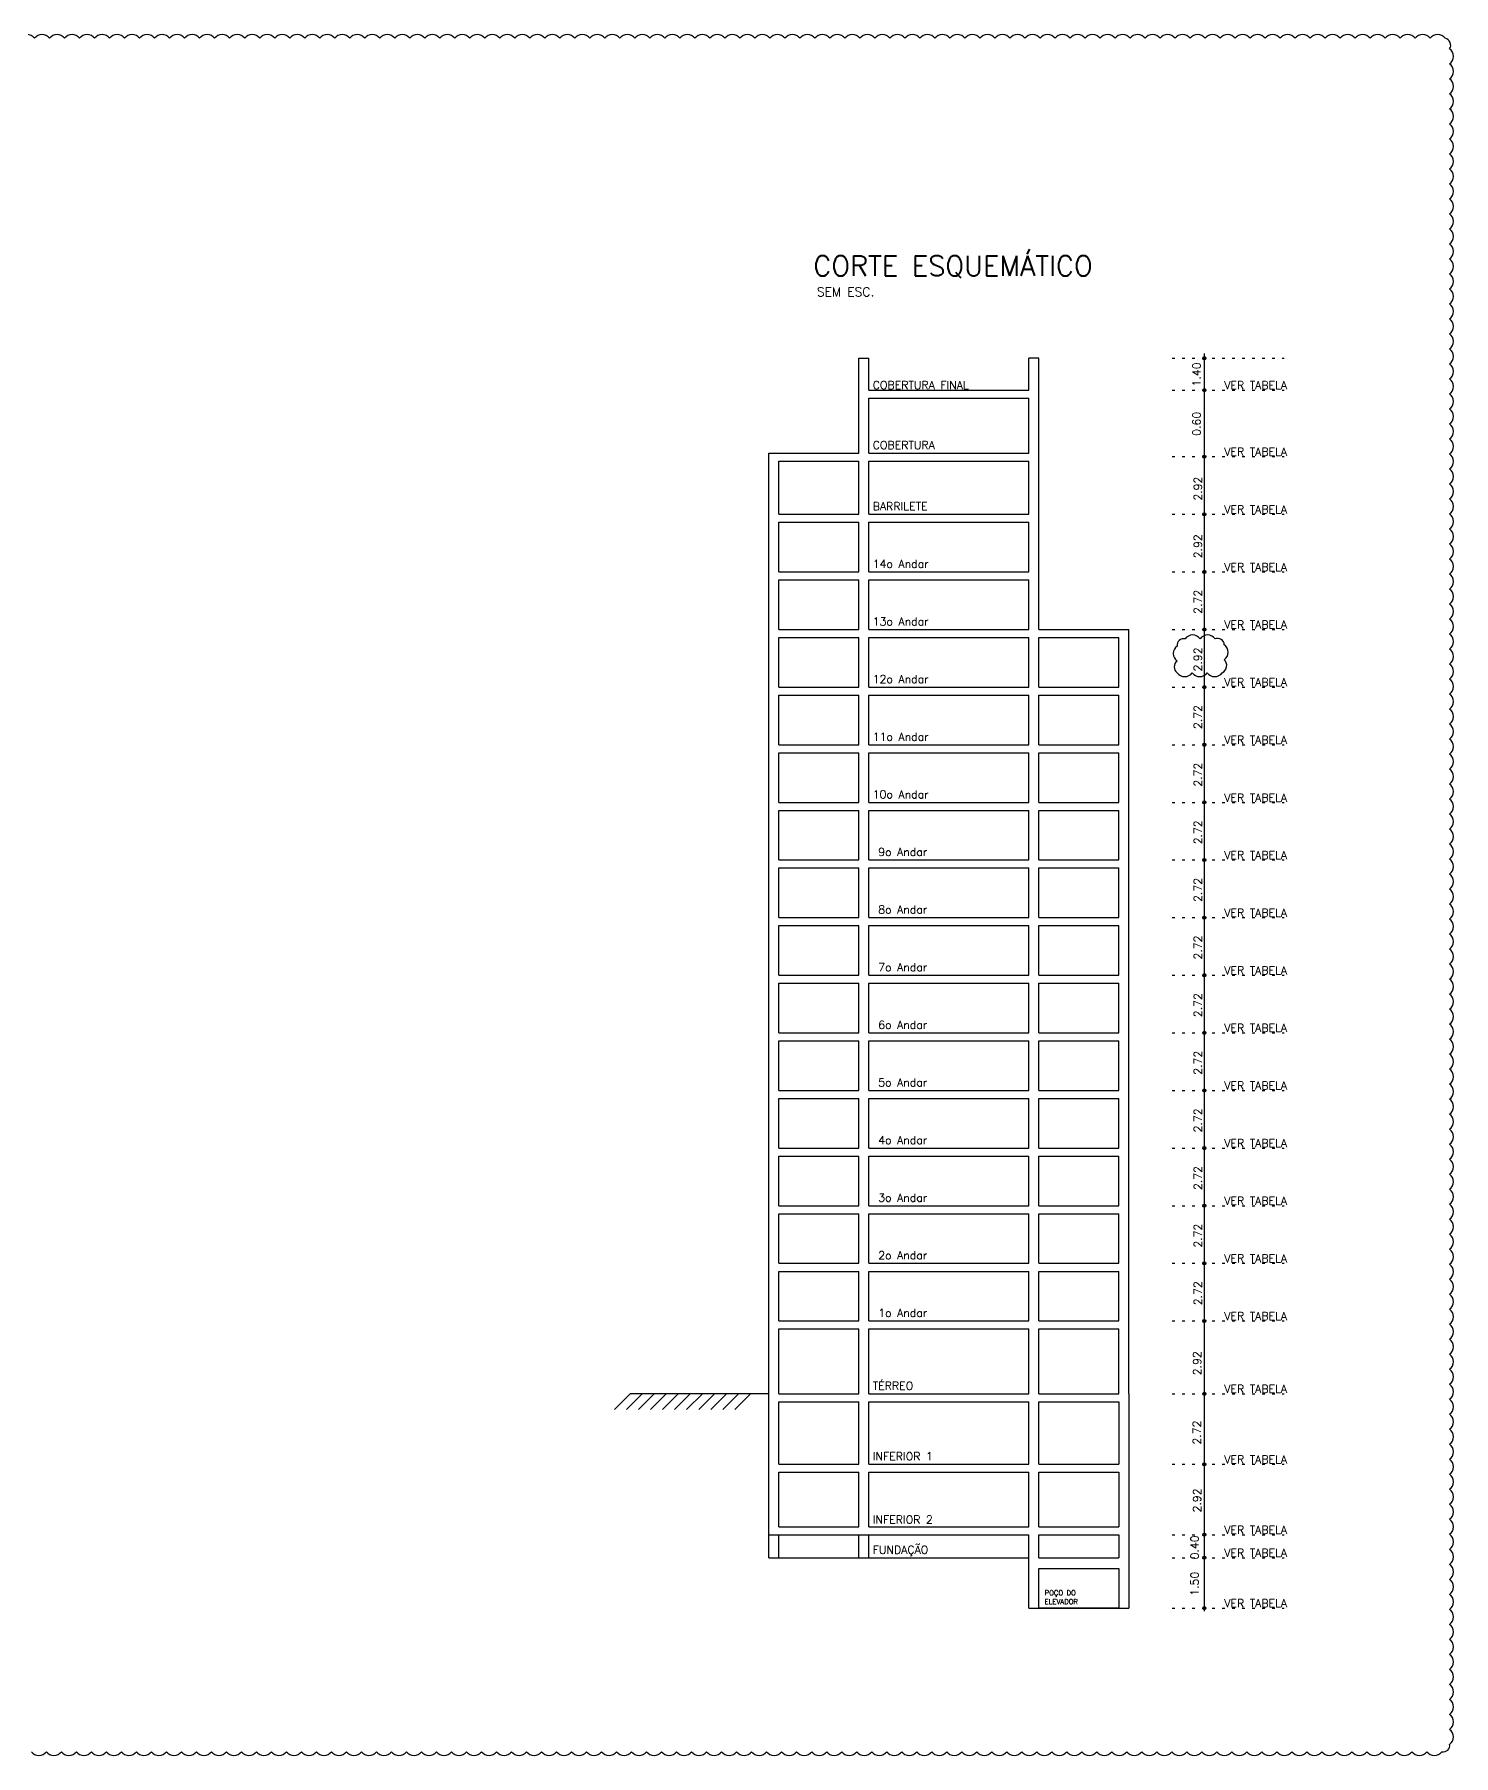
# Model space of a CAD drawing. Extents: x -15987 to 10579, y -10689 to -1189.
# Drawn here: x -9562 to -8143, y -4759 to -3039 of the extents above; entities that cross this region are included whole.
import ezdxf

# ---------------------------------------------------------------- set-up
doc = ezdxf.new("R2010")
doc.units = 0
doc.header["$LTSCALE"] = 25
doc.linetypes.add('ESTILO_TQS_0002', pattern=[0.4, 0.1, -0.3])
for name, color, linetype in [('228', 7, 'Continuous'), ('PENA_3', 3, 'Continuous'), ('PENA_6', 6, 'Continuous'), ('SEC-LIN', 1, 'ESTILO_TQS_0002'), ('T1', 2, 'Continuous'), ('T3', 4, 'Continuous'), ('VIGA', 3, 'Continuous')]:
    doc.layers.add(name, color=color, linetype=linetype)
doc.styles.get("Standard").update_dxf_attribs({"font": 'romans.shx'})
doc.styles.add('Texto1', font='romans.shx', dxfattribs={"height": 9})
doc.styles.add('Texto3', font='romans.shx', dxfattribs={"height": 20})

msp = doc.modelspace()

# ---------------------------------------------------------------- linework, layer by layer
at = {"layer": '228'}
for p, q in [((-8392.69, -3357.56), (-8392.69, -3416.94)), ((-8392.69, -3400.94), (-8392.69, -3468.64)), ((-8392.69, -3452.64), (-8392.69, -3526.24)), ((-8392.69, -3510.24), (-8392.69, -3583.84)), ((-8392.69, -3567.84), (-8392.69, -3641.44)), ((-8392.69, -3625.44), (-8392.69, -3699.04)), ((-8392.69, -3683.04), (-8392.69, -3756.64)), ((-8392.69, -3740.64), (-8392.69, -3814.24)), ((-8392.69, -3798.24), (-8392.69, -3871.84)), ((-8392.69, -3855.84), (-8392.69, -3929.44)), ((-8392.69, -3913.44), (-8392.69, -3987.04)), ((-8392.69, -3971.04), (-8392.69, -4044.64)), ((-8392.69, -4028.64), (-8392.69, -4102.24)), ((-8392.69, -4086.24), (-8392.69, -4159.84)), ((-8392.69, -4143.84), (-8392.69, -4217.44)), ((-8392.69, -4201.44), (-8392.69, -4275.04)), ((-8392.69, -4259.04), (-8392.69, -4332.64)), ((-8392.69, -4316.64), (-8392.69, -4614.91))]:
    msp.add_line(p, q, dxfattribs=at)
for centre, radius in [((-8392.69, -3362.24), 1.6), ((-8392.69, -3362.24), 1.6), ((-8392.69, -3362.24), 0.8), ((-8392.69, -3362.24), 0.8), ((-8392.69, -3394.14), 1.6), ((-8392.69, -3394.14), 1.6), ((-8392.69, -3394.14), 0.8), ((-8392.69, -3394.14), 0.8), ((-8392.69, -3460.64), 1.6), ((-8392.69, -3460.64), 1.6), ((-8392.69, -3460.64), 0.8), ((-8392.69, -3460.64), 0.8), ((-8392.69, -3518.24), 1.6), ((-8392.69, -3518.24), 1.6), ((-8392.69, -3518.24), 0.8), ((-8392.69, -3518.24), 0.8), ((-8392.69, -3575.84), 1.6), ((-8392.69, -3575.84), 1.6), ((-8392.69, -3575.84), 0.8), ((-8392.69, -3575.84), 0.8), ((-8392.69, -3633.44), 1.6), ((-8392.69, -3633.44), 1.6), ((-8392.69, -3633.44), 0.8), ((-8392.69, -3633.44), 0.8), ((-8392.69, -3691.04), 1.6), ((-8392.69, -3691.04), 1.6), ((-8392.69, -3691.04), 0.8), ((-8392.69, -3691.04), 0.8), ((-8392.69, -3748.64), 1.6), ((-8392.69, -3748.64), 1.6), ((-8392.69, -3748.64), 0.8), ((-8392.69, -3748.64), 0.8), ((-8392.69, -3806.24), 1.6), ((-8392.69, -3806.24), 1.6), ((-8392.69, -3806.24), 0.8), ((-8392.69, -3806.24), 0.8), ((-8392.69, -3863.84), 1.6), ((-8392.69, -3863.84), 1.6), ((-8392.69, -3863.84), 0.8), ((-8392.69, -3863.84), 0.8), ((-8392.69, -3921.44), 1.6), ((-8392.69, -3921.44), 1.6), ((-8392.69, -3921.44), 0.8), ((-8392.69, -3921.44), 0.8), ((-8392.69, -3979.04), 1.6), ((-8392.69, -3979.04), 1.6), ((-8392.69, -3979.04), 0.8), ((-8392.69, -3979.04), 0.8), ((-8392.69, -4036.64), 1.6), ((-8392.69, -4036.64), 1.6), ((-8392.69, -4036.64), 0.8), ((-8392.69, -4036.64), 0.8), ((-8392.69, -4094.24), 1.6), ((-8392.69, -4094.24), 1.6), ((-8392.69, -4094.24), 0.8), ((-8392.69, -4094.24), 0.8), ((-8392.69, -4151.84), 1.6), ((-8392.69, -4151.84), 1.6), ((-8392.69, -4151.84), 0.8), ((-8392.69, -4151.84), 0.8), ((-8392.69, -4209.44), 1.6), ((-8392.69, -4209.44), 1.6), ((-8392.69, -4209.44), 0.8), ((-8392.69, -4209.44), 0.8), ((-8392.69, -4267.04), 1.6), ((-8392.69, -4267.04), 1.6), ((-8392.69, -4267.04), 0.8), ((-8392.69, -4267.04), 0.8), ((-8392.69, -4324.64), 1.6), ((-8392.69, -4324.64), 1.6), ((-8392.69, -4324.64), 0.8), ((-8392.69, -4324.64), 0.8), ((-8392.69, -4397.51), 1.6), ((-8392.69, -4397.51), 1.6), ((-8392.69, -4397.51), 0.8), ((-8392.69, -4397.51), 0.8), ((-8392.69, -4467.94), 1.6), ((-8392.69, -4467.94), 1.6), ((-8392.69, -4467.94), 0.8), ((-8392.69, -4467.94), 0.8), ((-8392.69, -4538.34), 1.6), ((-8392.69, -4538.34), 1.6), ((-8392.69, -4538.34), 0.8), ((-8392.69, -4538.34), 0.8), ((-8392.69, -4561.34), 1.6), ((-8392.69, -4561.34), 1.6), ((-8392.69, -4561.34), 0.8), ((-8392.69, -4561.34), 0.8), ((-8392.69, -4611.78), 1.6), ((-8392.69, -4611.78), 1.6), ((-8392.69, -4611.78), 0.8), ((-8392.69, -4611.78), 0.8)]:
    msp.add_circle(centre, radius, dxfattribs=at)
at = {"layer": 'PENA_6'}
msp.add_lwpolyline([(-9565.13, -4755.22, 0.5205671), (-9550.13, -4755.22, 0.5205671), (-9535.13, -4755.22, 0.5205671), (-9520.13, -4755.22, 0.5205671), (-9505.13, -4755.22, 0.5205671), (-9490.13, -4755.22, 0.5205671), (-9475.13, -4755.22, 0.5205671), (-9460.13, -4755.22, 0.5205671), (-9445.13, -4755.22, 0.5205671), (-9430.13, -4755.22, 0.5205671), (-9415.13, -4755.22, 0.5205671), (-9400.13, -4755.22, 0.5205671), (-9385.13, -4755.22, 0.5205671), (-9370.13, -4755.22, 0.5205671), (-9355.13, -4755.22, 0.5205671), (-9340.13, -4755.22, 0.5205671), (-9325.13, -4755.22, 0.5205671), (-9310.13, -4755.22, 0.5205671), (-9295.13, -4755.22, 0.5205671), (-9280.13, -4755.22, 0.5205671), (-9265.13, -4755.22, 0.5205671), (-9250.13, -4755.22, 0.5205671), (-9235.13, -4755.22, 0.5205671), (-9220.13, -4755.22, 0.5205671), (-9205.13, -4755.22, 0.5205671), (-9190.13, -4755.22, 0.5205671), (-9175.13, -4755.22, 0.5205671), (-9160.13, -4755.22, 0.5205671), (-9145.13, -4755.22, 0.5205671), (-9130.13, -4755.22, 0.5205671), (-9115.13, -4755.22, 0.5205671), (-9100.13, -4755.22, 0.5205671), (-9085.13, -4755.22, 0.5205671), (-9070.13, -4755.22, 0.5205671), (-9055.13, -4755.22, 0.5205671), (-9040.13, -4755.22, 0.5205671), (-9025.13, -4755.22, 0.5205671), (-9010.13, -4755.22, 0.5205671), (-8995.13, -4755.22, 0.5205671), (-8980.13, -4755.22, 0.5205671), (-8965.13, -4755.22, 0.5205671), (-8950.13, -4755.22, 0.5205671), (-8935.13, -4755.22, 0.5205671), (-8920.13, -4755.22, 0.5205671), (-8905.13, -4755.22, 0.5205671), (-8890.13, -4755.22, 0.5205671), (-8875.13, -4755.22, 0.5205671), (-8860.13, -4755.22, 0.5205671), (-8845.13, -4755.22, 0.5205671), (-8830.13, -4755.22, 0.5205671), (-8815.13, -4755.22, 0.5205671), (-8800.13, -4755.22, 0.5205671), (-8785.13, -4755.22, 0.5205671), (-8770.13, -4755.22, 0.5205671), (-8755.13, -4755.22, 0.5205671), (-8740.13, -4755.22, 0.5205671), (-8725.13, -4755.22, 0.5205671), (-8710.13, -4755.22, 0.5205671), (-8695.13, -4755.22, 0.5205671), (-8680.13, -4755.22, 0.5205671), (-8665.13, -4755.22, 0.5205671), (-8650.13, -4755.22, 0.5205671), (-8635.13, -4755.22, 0.5205671), (-8620.13, -4755.22, 0.5205671), (-8605.13, -4755.22, 0.5205671), (-8590.13, -4755.22, 0.5205671), (-8575.13, -4755.22, 0.5205671), (-8560.13, -4755.22, 0.5205671), (-8545.13, -4755.22, 0.5205671), (-8530.13, -4755.22, 0.5205671), (-8515.13, -4755.22, 0.5205671), (-8500.13, -4755.22, 0.5205671), (-8485.13, -4755.22, 0.5205671), (-8470.13, -4755.22, 0.5205671), (-8455.13, -4755.22, 0.5205671), (-8440.13, -4755.22, 0.5205671), (-8425.13, -4755.22, 0.5205671), (-8410.13, -4755.22, 0.5205671), (-8395.13, -4755.22, 0.5205671), (-8380.13, -4755.22, 0.5205671), (-8365.13, -4755.22, 0.5205671), (-8350.13, -4755.22, 0.5205671), (-8335.13, -4755.22, 0.5205671), (-8320.13, -4755.22, 0.5205671), (-8305.13, -4755.22, 0.5205671), (-8290.13, -4755.22, 0.5205671), (-8275.13, -4755.22, 0.5205671), (-8260.13, -4755.22, 0.5205671), (-8245.13, -4755.22, 0.5205671), (-8230.13, -4755.22, 0.5205671), (-8215.13, -4755.22, 0.5205671), (-8200.13, -4755.22, 0.5205671), (-8185.13, -4755.22, 0.5205671), (-8170.13, -4755.22, 0.5205671), (-8155.13, -4755.22, 0.5205671), (-8147.4, -4747.95, 0.5205671), (-8147.4, -4732.95, 0.5205671), (-8147.4, -4717.95, 0.5205671), (-8147.4, -4702.95, 0.5205671), (-8147.4, -4687.95, 0.5205671), (-8147.4, -4672.95, 0.5205671), (-8147.4, -4657.95, 0.5205671), (-8147.4, -4642.95, 0.5205671), (-8147.4, -4627.95, 0.5205671), (-8147.4, -4612.95, 0.5205671), (-8147.4, -4597.95, 0.5205671), (-8147.4, -4582.95, 0.5205671), (-8147.4, -4567.95, 0.5205671), (-8147.4, -4552.95, 0.5205671), (-8147.4, -4537.95, 0.5205671), (-8147.4, -4522.95, 0.5205671), (-8147.4, -4507.95, 0.5205671), (-8147.4, -4492.95, 0.5205671), (-8147.4, -4477.95, 0.5205671), (-8147.4, -4462.95, 0.5205671), (-8147.4, -4447.95, 0.5205671), (-8147.4, -4432.95, 0.5205671), (-8147.4, -4417.95, 0.5205671), (-8147.4, -4402.95, 0.5205671), (-8147.4, -4387.95, 0.5205671), (-8147.4, -4372.95, 0.5205671), (-8147.4, -4357.95, 0.5205671), (-8147.4, -4342.95, 0.5205671), (-8147.4, -4327.95, 0.5205671), (-8147.4, -4312.95, 0.5205671), (-8147.4, -4297.95, 0.5205671), (-8147.4, -4282.95, 0.5205671), (-8147.4, -4267.95, 0.5205671), (-8147.4, -4252.95, 0.5205671), (-8147.4, -4237.95, 0.5205671), (-8147.4, -4222.95, 0.5205671), (-8147.4, -4207.95, 0.5205671), (-8147.4, -4192.95, 0.5205671), (-8147.4, -4177.95, 0.5205671), (-8147.4, -4162.95, 0.5205671), (-8147.4, -4147.95, 0.5205671), (-8147.4, -4132.95, 0.5205671), (-8147.4, -4117.95, 0.5205671), (-8147.4, -4102.95, 0.5205671), (-8147.4, -4087.95, 0.5205671), (-8147.4, -4072.95, 0.5205671), (-8147.4, -4057.95, 0.5205671), (-8147.4, -4042.95, 0.5205671), (-8147.4, -4027.95, 0.5205671), (-8147.4, -4012.95, 0.5205671), (-8147.4, -3997.95, 0.5205671), (-8147.4, -3982.95, 0.5205671), (-8147.4, -3967.95, 0.5205671), (-8147.4, -3952.95, 0.5205671), (-8147.4, -3937.95, 0.5205671), (-8147.4, -3922.95, 0.5205671), (-8147.4, -3907.95, 0.5205671), (-8147.4, -3892.95, 0.5205671), (-8147.4, -3877.95, 0.5205671), (-8147.4, -3862.95, 0.5205671), (-8147.4, -3847.95, 0.5205671), (-8147.4, -3832.95, 0.5205671), (-8147.4, -3817.95, 0.5205671), (-8147.4, -3802.95, 0.5205671), (-8147.4, -3787.95, 0.5205671), (-8147.4, -3772.95, 0.5205671), (-8147.4, -3757.95, 0.5205671), (-8147.4, -3742.95, 0.5205671), (-8147.4, -3727.95, 0.5205671), (-8147.4, -3712.95, 0.5205671), (-8147.4, -3697.95, 0.5205671), (-8147.4, -3682.95, 0.5205671), (-8147.4, -3667.95, 0.5205671), (-8147.4, -3652.95, 0.5205671), (-8147.4, -3637.95, 0.5205671), (-8147.4, -3622.95, 0.5205671), (-8147.4, -3607.95, 0.5205671), (-8147.4, -3592.95, 0.5205671), (-8147.4, -3577.95, 0.5205671), (-8147.4, -3562.95, 0.5205671), (-8147.4, -3547.95, 0.5205671), (-8147.4, -3532.95, 0.5205671), (-8147.4, -3517.95, 0.5205671), (-8147.4, -3502.95, 0.5205671), (-8147.4, -3487.95, 0.5205671), (-8147.4, -3472.95, 0.5205671), (-8147.4, -3457.95, 0.5205671), (-8147.4, -3442.95, 0.5205671), (-8147.4, -3427.95, 0.5205671), (-8147.4, -3412.95, 0.5205671), (-8147.4, -3397.95, 0.5205671), (-8147.4, -3382.95, 0.5205671), (-8147.4, -3367.95, 0.5205671), (-8147.4, -3352.95, 0.5205671), (-8147.4, -3337.95, 0.5205671), (-8147.4, -3322.95, 0.5205671), (-8147.4, -3307.95, 0.5205671), (-8147.4, -3292.95, 0.5205671), (-8147.4, -3277.95, 0.5205671), (-8147.4, -3262.95, 0.5205671), (-8147.4, -3247.95, 0.5205671), (-8147.4, -3232.95, 0.5205671), (-8147.4, -3217.95, 0.5205671), (-8147.4, -3202.95, 0.5205671), (-8147.4, -3187.95, 0.5205671), (-8147.4, -3172.95, 0.5205671), (-8147.4, -3157.95, 0.5205671), (-8147.4, -3142.95, 0.5205671), (-8147.4, -3127.95, 0.5205671), (-8147.4, -3112.95, 0.5205671), (-8147.4, -3097.95, 0.5205671), (-8147.4, -3082.95, 0.5205671), (-8147.4, -3067.95, 0.5205671), (-8147.4, -3052.95, 0.5205671), (-8151.89, -3042.45, 0.5205671), (-8166.89, -3042.45, 0.5205671), (-8181.89, -3042.45, 0.5205671), (-8196.89, -3042.45, 0.5205671), (-8211.89, -3042.45, 0.5205671), (-8226.89, -3042.45, 0.5205671), (-8241.89, -3042.45, 0.5205671), (-8256.89, -3042.45, 0.5205671), (-8271.89, -3042.45, 0.5205671), (-8286.89, -3042.45, 0.5205671), (-8301.89, -3042.45, 0.5205671), (-8316.89, -3042.45, 0.5205671), (-8331.89, -3042.45, 0.5205671), (-8346.89, -3042.45, 0.5205671), (-8361.89, -3042.45, 0.5205671), (-8376.89, -3042.45, 0.5205671), (-8391.89, -3042.45, 0.5205671), (-8406.89, -3042.45, 0.5205671), (-8421.89, -3042.45, 0.5205671), (-8436.89, -3042.45, 0.5205671), (-8451.89, -3042.45, 0.5205671), (-8466.89, -3042.45, 0.5205671), (-8481.89, -3042.45, 0.5205671), (-8496.89, -3042.45, 0.5205671), (-8511.89, -3042.45, 0.5205671), (-8526.89, -3042.45, 0.5205671), (-8541.89, -3042.45, 0.5205671), (-8556.89, -3042.45, 0.5205671), (-8571.89, -3042.45, 0.5205671), (-8586.89, -3042.45, 0.5205671), (-8601.89, -3042.45, 0.5205671), (-8616.89, -3042.45, 0.5205671), (-8631.89, -3042.45, 0.5205671), (-8646.89, -3042.45, 0.5205671), (-8661.89, -3042.45, 0.5205671), (-8676.89, -3042.45, 0.5205671), (-8691.89, -3042.45, 0.5205671), (-8706.89, -3042.45, 0.5205671), (-8721.89, -3042.45, 0.5205671), (-8736.89, -3042.45, 0.5205671), (-8751.89, -3042.45, 0.5205671), (-8766.89, -3042.45, 0.5205671), (-8781.89, -3042.45, 0.5205671), (-8796.89, -3042.45, 0.5205671), (-8811.89, -3042.45, 0.5205671), (-8826.89, -3042.45, 0.5205671), (-8841.89, -3042.45, 0.5205671), (-8856.89, -3042.45, 0.5205671), (-8871.89, -3042.45, 0.5205671), (-8886.89, -3042.45, 0.5205671), (-8901.89, -3042.45, 0.5205671), (-8916.89, -3042.45, 0.5205671), (-8931.89, -3042.45, 0.5205671), (-8946.89, -3042.45, 0.5205671), (-8961.89, -3042.45, 0.5205671), (-8976.89, -3042.45, 0.5205671), (-8991.89, -3042.45, 0.5205671), (-9006.89, -3042.45, 0.5205671), (-9021.89, -3042.45, 0.5205671), (-9036.89, -3042.45, 0.5205671), (-9051.89, -3042.45, 0.5205671), (-9066.89, -3042.45, 0.5205671), (-9081.89, -3042.45, 0.5205671), (-9096.89, -3042.45, 0.5205671), (-9111.89, -3042.45, 0.5205671), (-9126.89, -3042.45, 0.5205671), (-9141.89, -3042.45, 0.5205671), (-9156.89, -3042.45, 0.5205671), (-9171.89, -3042.45, 0.5205671), (-9186.89, -3042.45, 0.5205671), (-9201.89, -3042.45, 0.5205671), (-9216.89, -3042.45, 0.5205671), (-9231.89, -3042.45, 0.5205671), (-9246.89, -3042.45, 0.5205671), (-9261.89, -3042.45, 0.5205671), (-9276.89, -3042.45, 0.5205671), (-9291.89, -3042.45, 0.5205671), (-9306.89, -3042.45, 0.5205671), (-9321.89, -3042.45, 0.5205671), (-9336.89, -3042.45, 0.5205671), (-9351.89, -3042.45, 0.5205671), (-9366.89, -3042.45, 0.5205671), (-9381.89, -3042.45, 0.5205671), (-9396.89, -3042.45, 0.5205671), (-9411.89, -3042.45, 0.5205671), (-9426.89, -3042.45, 0.5205671), (-9441.89, -3042.45, 0.5205671), (-9456.89, -3042.45, 0.5205671), (-9471.89, -3042.45, 0.5205671), (-9486.89, -3042.45, 0.5205671), (-9501.89, -3042.45, 0.5205671), (-9516.89, -3042.45, 0.5205671), (-9531.89, -3042.45, 0.5205671), (-9546.89, -3042.45, 0.5205671), (-9561.89, -3042.45, 0.5205671), (-9576.89, -3042.45, 0.5205671)], format="xyb", dxfattribs=at)
msp.add_lwpolyline([(-8419.72, -3676.64, 0.5205671), (-8404.72, -3676.64, 0.5205671), (-8389.72, -3676.64, 0.5205671), (-8374.72, -3676.64, 0.5205671), (-8372.7, -3663.66, 0.5205671), (-8372.7, -3648.66, 0.5205671), (-8381.85, -3642.8, 0.5205671), (-8396.85, -3642.8, 0.5205671), (-8411.85, -3642.8, 0.5205671), (-8419.72, -3649.93, 0.5205671), (-8419.72, -3664.93, 0.5205671)], format="xyb", close=True, dxfattribs=at)
at = {"layer": 'SEC-LIN'}
for p, q in [((-8424.69, -3362.24), (-8312.69, -3362.24)), ((-8424.69, -3394.14), (-8312.69, -3394.14)), ((-8424.69, -3460.64), (-8312.69, -3460.64)), ((-8424.69, -3518.24), (-8312.69, -3518.24)), ((-8424.69, -3575.84), (-8312.69, -3575.84)), ((-8424.69, -3633.44), (-8312.69, -3633.44)), ((-8424.69, -3691.04), (-8312.69, -3691.04)), ((-8424.69, -3748.64), (-8312.69, -3748.64)), ((-8424.69, -3806.24), (-8312.69, -3806.24)), ((-8424.69, -3863.84), (-8312.69, -3863.84)), ((-8424.69, -3921.44), (-8312.69, -3921.44)), ((-8424.69, -3979.04), (-8312.69, -3979.04)), ((-8424.69, -4036.64), (-8312.69, -4036.64)), ((-8424.69, -4094.24), (-8312.69, -4094.24)), ((-8424.69, -4151.84), (-8312.69, -4151.84)), ((-8424.69, -4209.44), (-8312.69, -4209.44)), ((-8424.69, -4267.04), (-8312.69, -4267.04)), ((-8424.69, -4324.64), (-8312.69, -4324.64)), ((-8424.69, -4397.51), (-8312.69, -4397.51)), ((-8424.69, -4467.94), (-8312.69, -4467.94)), ((-8424.69, -4538.34), (-8312.69, -4538.34)), ((-8424.69, -4561.34), (-8312.69, -4561.34)), ((-8424.69, -4611.78), (-8312.69, -4611.78))]:
    msp.add_line(p, q, dxfattribs=at)
at = {"layer": 'VIGA'}
for p, q in [((-8738.08, -3370.24), (-8738.08, -3362.24)), ((-8738.08, -3362.24), (-8728.08, -3362.24)), ((-8738.08, -3394.14), (-8738.08, -3370.24)), ((-8728.08, -3394.14), (-8728.08, -3362.24)), ((-8568.08, -3394.14), (-8568.08, -3362.24)), ((-8558.08, -3362.24), (-8568.08, -3362.24)), ((-8558.08, -3633.44), (-8558.08, -3362.24)), ((-8738.08, -3402.14), (-8738.08, -3394.14)), ((-8738.08, -3457.04), (-8738.08, -3402.14)), ((-8728.08, -3394.14), (-8568.08, -3394.14)), ((-8728.08, -3402.14), (-8568.08, -3402.14)), ((-8728.08, -3457.04), (-8728.08, -3402.14)), ((-8568.08, -3457.04), (-8568.08, -3402.14)), ((-8828.08, -3465.04), (-8828.08, -3457.04)), ((-8828.08, -3457.04), (-8738.08, -3457.04)), ((-8828.08, -3465.04), (-8828.08, -3457.04)), ((-8728.08, -3457.04), (-8568.08, -3457.04)), ((-8828.08, -3518.24), (-8828.08, -3465.04)), ((-8818.08, -3465.04), (-8738.08, -3465.04)), ((-8818.08, -3518.24), (-8818.08, -3465.04)), ((-8738.08, -3518.24), (-8738.08, -3465.04)), ((-8738.08, -3518.24), (-8738.08, -3465.04)), ((-8728.08, -3465.04), (-8568.08, -3465.04)), ((-8728.08, -3518.24), (-8728.08, -3465.04)), ((-8568.08, -3518.24), (-8568.08, -3465.04)), ((-8828.08, -3526.24), (-8828.08, -3518.24)), ((-8828.08, -3526.24), (-8828.08, -3518.24)), ((-8828.08, -3575.84), (-8828.08, -3526.24)), ((-8818.08, -3518.24), (-8738.08, -3518.24)), ((-8818.08, -3518.24), (-8738.08, -3518.24)), ((-8818.08, -3518.24), (-8738.08, -3518.24)), ((-8818.08, -3526.24), (-8738.08, -3526.24)), ((-8818.08, -3575.84), (-8818.08, -3526.24)), ((-8738.08, -3575.84), (-8738.08, -3526.24)), ((-8738.08, -3575.84), (-8738.08, -3526.24)), ((-8728.08, -3518.24), (-8568.08, -3518.24)), ((-8728.08, -3518.24), (-8568.08, -3518.24)), ((-8728.08, -3518.24), (-8568.08, -3518.24)), ((-8728.08, -3526.24), (-8568.08, -3526.24)), ((-8728.08, -3575.84), (-8728.08, -3526.24)), ((-8568.08, -3575.84), (-8568.08, -3526.24)), ((-8828.08, -3583.84), (-8828.08, -3575.84)), ((-8818.08, -3575.84), (-8738.08, -3575.84)), ((-8728.08, -3575.84), (-8568.08, -3575.84)), ((-8828.08, -3633.44), (-8828.08, -3583.84)), ((-8818.08, -3583.84), (-8738.08, -3583.84)), ((-8818.08, -3633.44), (-8818.08, -3583.84)), ((-8738.08, -3633.44), (-8738.08, -3583.84)), ((-8738.08, -3633.44), (-8738.08, -3583.84)), ((-8728.08, -3583.84), (-8568.08, -3583.84)), ((-8728.08, -3633.44), (-8728.08, -3583.84)), ((-8568.08, -3633.44), (-8568.08, -3583.84)), ((-8828.08, -3641.44), (-8828.08, -3633.44)), ((-8828.08, -3691.04), (-8828.08, -3641.44)), ((-8818.08, -3633.44), (-8738.08, -3633.44)), ((-8818.08, -3641.44), (-8738.08, -3641.44)), ((-8818.08, -3691.04), (-8818.08, -3641.44)), ((-8738.08, -3691.04), (-8738.08, -3641.44)), ((-8738.08, -3691.04), (-8738.08, -3641.44)), ((-8728.08, -3633.44), (-8568.08, -3633.44)), ((-8728.08, -3641.44), (-8568.08, -3641.44)), ((-8728.08, -3691.04), (-8728.08, -3641.44)), ((-8568.08, -3691.04), (-8568.08, -3641.44)), ((-8558.08, -3633.44), (-8468.08, -3633.44)), ((-8558.08, -3641.44), (-8478.08, -3641.44)), ((-8558.08, -3691.04), (-8558.08, -3641.44)), ((-8558.08, -3691.04), (-8558.08, -3641.44)), ((-8478.08, -3691.04), (-8478.08, -3641.44)), ((-8468.08, -3641.44), (-8468.08, -3633.44)), ((-8468.08, -3691.04), (-8468.08, -3641.44)), ((-8828.08, -3699.04), (-8828.08, -3691.04)), ((-8828.08, -3748.64), (-8828.08, -3699.04)), ((-8818.08, -3691.04), (-8738.08, -3691.04)), ((-8818.08, -3699.04), (-8738.08, -3699.04)), ((-8818.08, -3748.64), (-8818.08, -3699.04)), ((-8738.08, -3748.64), (-8738.08, -3699.04)), ((-8738.08, -3748.64), (-8738.08, -3699.04)), ((-8728.08, -3691.04), (-8568.08, -3691.04)), ((-8728.08, -3699.04), (-8568.08, -3699.04)), ((-8728.08, -3748.64), (-8728.08, -3699.04)), ((-8568.08, -3748.64), (-8568.08, -3699.04)), ((-8558.08, -3691.04), (-8478.08, -3691.04)), ((-8558.08, -3699.04), (-8478.08, -3699.04)), ((-8558.08, -3748.64), (-8558.08, -3699.04)), ((-8558.08, -3748.64), (-8558.08, -3699.04)), ((-8478.08, -3748.64), (-8478.08, -3699.04)), ((-8468.08, -3699.04), (-8468.08, -3691.04)), ((-8468.08, -3748.64), (-8468.08, -3699.04)), ((-8828.08, -3756.64), (-8828.08, -3748.64)), ((-8818.08, -3748.64), (-8738.08, -3748.64)), ((-8728.08, -3748.64), (-8568.08, -3748.64)), ((-8558.08, -3748.64), (-8478.08, -3748.64)), ((-8468.08, -3756.64), (-8468.08, -3748.64)), ((-8828.08, -3806.24), (-8828.08, -3756.64)), ((-8818.08, -3756.64), (-8738.08, -3756.64)), ((-8818.08, -3806.24), (-8818.08, -3756.64)), ((-8738.08, -3806.24), (-8738.08, -3756.64)), ((-8738.08, -3806.24), (-8738.08, -3756.64)), ((-8728.08, -3756.64), (-8568.08, -3756.64)), ((-8728.08, -3806.24), (-8728.08, -3756.64)), ((-8568.08, -3806.24), (-8568.08, -3756.64)), ((-8558.08, -3756.64), (-8478.08, -3756.64)), ((-8558.08, -3806.24), (-8558.08, -3756.64)), ((-8558.08, -3806.24), (-8558.08, -3756.64)), ((-8478.08, -3806.24), (-8478.08, -3756.64)), ((-8468.08, -3806.24), (-8468.08, -3756.64)), ((-8828.08, -3814.24), (-8828.08, -3806.24)), ((-8828.08, -3863.84), (-8828.08, -3814.24)), ((-8818.08, -3806.24), (-8738.08, -3806.24)), ((-8818.08, -3814.24), (-8738.08, -3814.24)), ((-8818.08, -3863.84), (-8818.08, -3814.24)), ((-8738.08, -3863.84), (-8738.08, -3814.24)), ((-8738.08, -3863.84), (-8738.08, -3814.24)), ((-8728.08, -3806.24), (-8568.08, -3806.24)), ((-8728.08, -3814.24), (-8568.08, -3814.24)), ((-8728.08, -3863.84), (-8728.08, -3814.24)), ((-8568.08, -3863.84), (-8568.08, -3814.24)), ((-8558.08, -3806.24), (-8478.08, -3806.24)), ((-8558.08, -3814.24), (-8478.08, -3814.24)), ((-8558.08, -3863.84), (-8558.08, -3814.24)), ((-8558.08, -3863.84), (-8558.08, -3814.24)), ((-8478.08, -3863.84), (-8478.08, -3814.24)), ((-8468.08, -3814.24), (-8468.08, -3806.24)), ((-8468.08, -3863.84), (-8468.08, -3814.24)), ((-8828.08, -3871.84), (-8828.08, -3863.84)), ((-8818.08, -3863.84), (-8738.08, -3863.84)), ((-8728.08, -3863.84), (-8568.08, -3863.84)), ((-8558.08, -3863.84), (-8478.08, -3863.84)), ((-8468.08, -3871.84), (-8468.08, -3863.84)), ((-8828.08, -3921.44), (-8828.08, -3871.84)), ((-8818.08, -3871.84), (-8738.08, -3871.84)), ((-8818.08, -3921.44), (-8818.08, -3871.84)), ((-8738.08, -3921.44), (-8738.08, -3871.84)), ((-8738.08, -3921.44), (-8738.08, -3871.84)), ((-8728.08, -3871.84), (-8568.08, -3871.84)), ((-8728.08, -3921.44), (-8728.08, -3871.84)), ((-8568.08, -3921.44), (-8568.08, -3871.84)), ((-8558.08, -3871.84), (-8478.08, -3871.84)), ((-8558.08, -3921.44), (-8558.08, -3871.84)), ((-8558.08, -3921.44), (-8558.08, -3871.84)), ((-8478.08, -3921.44), (-8478.08, -3871.84)), ((-8468.08, -3921.44), (-8468.08, -3871.84)), ((-8828.08, -3929.44), (-8828.08, -3921.44)), ((-8818.08, -3921.44), (-8738.08, -3921.44)), ((-8728.08, -3921.44), (-8568.08, -3921.44)), ((-8558.08, -3921.44), (-8478.08, -3921.44)), ((-8468.08, -3929.44), (-8468.08, -3921.44)), ((-8828.08, -3979.04), (-8828.08, -3929.44)), ((-8818.08, -3929.44), (-8738.08, -3929.44)), ((-8818.08, -3979.04), (-8818.08, -3929.44)), ((-8738.08, -3979.04), (-8738.08, -3929.44)), ((-8738.08, -3979.04), (-8738.08, -3929.44)), ((-8728.08, -3929.44), (-8568.08, -3929.44)), ((-8728.08, -3979.04), (-8728.08, -3929.44)), ((-8568.08, -3979.04), (-8568.08, -3929.44)), ((-8558.08, -3929.44), (-8478.08, -3929.44)), ((-8558.08, -3979.04), (-8558.08, -3929.44)), ((-8558.08, -3979.04), (-8558.08, -3929.44)), ((-8478.08, -3979.04), (-8478.08, -3929.44)), ((-8468.08, -3979.04), (-8468.08, -3929.44)), ((-8828.08, -3987.04), (-8828.08, -3979.04)), ((-8828.08, -4036.64), (-8828.08, -3987.04)), ((-8818.08, -3979.04), (-8738.08, -3979.04)), ((-8818.08, -3987.04), (-8738.08, -3987.04)), ((-8818.08, -4036.64), (-8818.08, -3987.04)), ((-8738.08, -4036.64), (-8738.08, -3987.04)), ((-8738.08, -4036.64), (-8738.08, -3987.04)), ((-8728.08, -3979.04), (-8568.08, -3979.04)), ((-8728.08, -3987.04), (-8568.08, -3987.04)), ((-8728.08, -4036.64), (-8728.08, -3987.04)), ((-8568.08, -4036.64), (-8568.08, -3987.04)), ((-8558.08, -3979.04), (-8478.08, -3979.04)), ((-8558.08, -3987.04), (-8478.08, -3987.04)), ((-8558.08, -4036.64), (-8558.08, -3987.04)), ((-8558.08, -4036.64), (-8558.08, -3987.04)), ((-8478.08, -4036.64), (-8478.08, -3987.04)), ((-8468.08, -3987.04), (-8468.08, -3979.04)), ((-8468.08, -4036.64), (-8468.08, -3987.04)), ((-8828.08, -4044.64), (-8828.08, -4036.64)), ((-8818.08, -4036.64), (-8738.08, -4036.64)), ((-8728.08, -4036.64), (-8568.08, -4036.64)), ((-8558.08, -4036.64), (-8478.08, -4036.64)), ((-8468.08, -4044.64), (-8468.08, -4036.64)), ((-8828.08, -4094.24), (-8828.08, -4044.64)), ((-8818.08, -4044.64), (-8738.08, -4044.64)), ((-8818.08, -4094.24), (-8818.08, -4044.64)), ((-8738.08, -4094.24), (-8738.08, -4044.64)), ((-8738.08, -4094.24), (-8738.08, -4044.64)), ((-8728.08, -4044.64), (-8568.08, -4044.64)), ((-8728.08, -4094.24), (-8728.08, -4044.64)), ((-8568.08, -4094.24), (-8568.08, -4044.64)), ((-8558.08, -4044.64), (-8478.08, -4044.64)), ((-8558.08, -4094.24), (-8558.08, -4044.64)), ((-8558.08, -4094.24), (-8558.08, -4044.64)), ((-8478.08, -4094.24), (-8478.08, -4044.64)), ((-8468.08, -4094.24), (-8468.08, -4044.64)), ((-8828.08, -4102.24), (-8828.08, -4094.24)), ((-8818.08, -4094.24), (-8738.08, -4094.24)), ((-8728.08, -4094.24), (-8568.08, -4094.24)), ((-8558.08, -4094.24), (-8478.08, -4094.24)), ((-8468.08, -4102.24), (-8468.08, -4094.24)), ((-8828.08, -4151.84), (-8828.08, -4102.24)), ((-8818.08, -4102.24), (-8738.08, -4102.24)), ((-8818.08, -4151.84), (-8818.08, -4102.24)), ((-8738.08, -4151.84), (-8738.08, -4102.24)), ((-8738.08, -4151.84), (-8738.08, -4102.24)), ((-8728.08, -4102.24), (-8568.08, -4102.24)), ((-8728.08, -4151.84), (-8728.08, -4102.24)), ((-8568.08, -4151.84), (-8568.08, -4102.24)), ((-8558.08, -4102.24), (-8478.08, -4102.24)), ((-8558.08, -4151.84), (-8558.08, -4102.24)), ((-8558.08, -4151.84), (-8558.08, -4102.24)), ((-8478.08, -4151.84), (-8478.08, -4102.24)), ((-8468.08, -4151.84), (-8468.08, -4102.24)), ((-8828.08, -4159.84), (-8828.08, -4151.84)), ((-8828.08, -4561.34), (-8828.08, -4159.84)), ((-8818.08, -4151.84), (-8738.08, -4151.84)), ((-8818.08, -4159.84), (-8738.08, -4159.84)), ((-8818.08, -4209.44), (-8818.08, -4159.84)), ((-8738.08, -4209.44), (-8738.08, -4159.84)), ((-8738.08, -4209.44), (-8738.08, -4159.84)), ((-8728.08, -4151.84), (-8568.08, -4151.84)), ((-8728.08, -4159.84), (-8568.08, -4159.84)), ((-8728.08, -4209.44), (-8728.08, -4159.84)), ((-8568.08, -4209.44), (-8568.08, -4159.84)), ((-8558.08, -4151.84), (-8478.08, -4151.84)), ((-8558.08, -4159.84), (-8478.08, -4159.84)), ((-8558.08, -4209.44), (-8558.08, -4159.84)), ((-8558.08, -4209.44), (-8558.08, -4159.84)), ((-8478.08, -4209.44), (-8478.08, -4159.84)), ((-8468.08, -4159.84), (-8468.08, -4151.84)), ((-8468.08, -4209.44), (-8468.08, -4159.84)), ((-8818.08, -4209.44), (-8738.08, -4209.44)), ((-8728.08, -4209.44), (-8568.08, -4209.44)), ((-8558.08, -4209.44), (-8478.08, -4209.44)), ((-8468.08, -4217.44), (-8468.08, -4209.44)), ((-8818.08, -4217.44), (-8738.08, -4217.44)), ((-8818.08, -4267.04), (-8818.08, -4217.44)), ((-8738.08, -4267.04), (-8738.08, -4217.44)), ((-8738.08, -4267.04), (-8738.08, -4217.44)), ((-8728.08, -4217.44), (-8568.08, -4217.44)), ((-8728.08, -4267.04), (-8728.08, -4217.44)), ((-8568.08, -4267.04), (-8568.08, -4217.44)), ((-8558.08, -4217.44), (-8478.08, -4217.44)), ((-8558.08, -4267.04), (-8558.08, -4217.44)), ((-8558.08, -4267.04), (-8558.08, -4217.44)), ((-8478.08, -4267.04), (-8478.08, -4217.44)), ((-8468.08, -4267.04), (-8468.08, -4217.44)), ((-8818.08, -4267.04), (-8738.08, -4267.04)), ((-8818.08, -4275.04), (-8738.08, -4275.04)), ((-8818.08, -4324.64), (-8818.08, -4275.04)), ((-8738.08, -4324.64), (-8738.08, -4275.04)), ((-8738.08, -4324.64), (-8738.08, -4275.04)), ((-8728.08, -4267.04), (-8568.08, -4267.04)), ((-8728.08, -4275.04), (-8568.08, -4275.04)), ((-8728.08, -4324.64), (-8728.08, -4275.04)), ((-8568.08, -4324.64), (-8568.08, -4275.04)), ((-8558.08, -4267.04), (-8478.08, -4267.04)), ((-8558.08, -4275.04), (-8478.08, -4275.04)), ((-8558.08, -4324.64), (-8558.08, -4275.04)), ((-8558.08, -4324.64), (-8558.08, -4275.04)), ((-8478.08, -4324.64), (-8478.08, -4275.04)), ((-8468.08, -4275.04), (-8468.08, -4267.04)), ((-8468.08, -4324.64), (-8468.08, -4275.04)), ((-8818.08, -4324.64), (-8738.08, -4324.64)), ((-8818.08, -4332.64), (-8738.08, -4332.64)), ((-8818.08, -4397.51), (-8818.08, -4332.64)), ((-8738.08, -4397.51), (-8738.08, -4332.64)), ((-8738.08, -4397.51), (-8738.08, -4332.64)), ((-8728.08, -4324.64), (-8568.08, -4324.64)), ((-8728.08, -4332.64), (-8568.08, -4332.64)), ((-8728.08, -4397.51), (-8728.08, -4332.64)), ((-8568.08, -4397.51), (-8568.08, -4332.64)), ((-8558.08, -4324.64), (-8478.08, -4324.64)), ((-8558.08, -4332.64), (-8478.08, -4332.64)), ((-8558.08, -4397.51), (-8558.08, -4332.64)), ((-8558.08, -4397.51), (-8558.08, -4332.64)), ((-8478.08, -4397.51), (-8478.08, -4332.64)), ((-8468.08, -4332.64), (-8468.08, -4324.64)), ((-8468.08, -4397.51), (-8468.08, -4332.64)), ((-8966.08, -4397.28), (-8982.08, -4413.28)), ((-8954.08, -4397.28), (-8970.08, -4413.28)), ((-8966.08, -4397.28), (-8838.08, -4397.28)), ((-8942.08, -4397.28), (-8958.08, -4413.28)), ((-8930.08, -4397.28), (-8946.08, -4413.28)), ((-8918.08, -4397.28), (-8934.08, -4413.28)), ((-8906.08, -4397.28), (-8922.08, -4413.28)), ((-8894.08, -4397.28), (-8910.08, -4413.28)), ((-8882.08, -4397.28), (-8898.08, -4413.28)), ((-8870.08, -4397.28), (-8886.08, -4413.28)), ((-8858.08, -4397.28), (-8874.08, -4413.28)), ((-8846.08, -4397.28), (-8862.08, -4413.28)), ((-8838.08, -4397.28), (-8828.08, -4397.28)), ((-8818.08, -4397.51), (-8738.08, -4397.51)), ((-8728.08, -4397.51), (-8568.08, -4397.51)), ((-8558.08, -4397.51), (-8478.08, -4397.51)), ((-8468.08, -4397.51), (-8468.08, -4611.78)), ((-8818.08, -4405.51), (-8738.08, -4405.51)), ((-8818.08, -4467.94), (-8818.08, -4405.51)), ((-8738.08, -4467.94), (-8738.08, -4405.51)), ((-8738.08, -4467.94), (-8738.08, -4405.51)), ((-8728.08, -4405.51), (-8568.08, -4405.51)), ((-8728.08, -4467.94), (-8728.08, -4405.51)), ((-8568.08, -4467.94), (-8568.08, -4405.51)), ((-8558.08, -4405.51), (-8478.08, -4405.51)), ((-8558.08, -4467.94), (-8558.08, -4405.51)), ((-8478.08, -4405.51), (-8478.08, -4467.94)), ((-8818.08, -4467.94), (-8738.08, -4467.94)), ((-8818.08, -4467.94), (-8738.08, -4467.94)), ((-8728.08, -4467.94), (-8568.08, -4467.94)), ((-8728.08, -4467.94), (-8568.08, -4467.94)), ((-8558.08, -4467.94), (-8478.08, -4467.94)), ((-8818.08, -4475.94), (-8738.08, -4475.94)), ((-8818.08, -4530.34), (-8818.08, -4475.94)), ((-8738.08, -4530.34), (-8738.08, -4475.94)), ((-8738.08, -4530.34), (-8738.08, -4475.94)), ((-8728.08, -4475.94), (-8568.08, -4475.94)), ((-8728.08, -4530.34), (-8728.08, -4475.94)), ((-8568.08, -4530.34), (-8568.08, -4475.94)), ((-8558.08, -4475.94), (-8478.08, -4475.94)), ((-8558.08, -4530.34), (-8558.08, -4475.94)), ((-8478.08, -4475.94), (-8478.08, -4530.34)), ((-8828.08, -4538.34), (-8568.08, -4538.34)), ((-8818.08, -4530.34), (-8738.08, -4530.34)), ((-8818.08, -4561.34), (-8818.08, -4538.34)), ((-8738.08, -4561.34), (-8738.08, -4538.34)), ((-8728.08, -4530.34), (-8568.08, -4530.34)), ((-8728.08, -4561.34), (-8728.08, -4538.34)), ((-8568.08, -4611.78), (-8568.08, -4538.34)), ((-8558.08, -4530.34), (-8478.08, -4530.34)), ((-8558.08, -4561.34), (-8558.08, -4538.34)), ((-8558.08, -4538.34), (-8478.08, -4538.34)), ((-8478.08, -4538.34), (-8478.08, -4561.34)), ((-8828.08, -4561.34), (-8568.08, -4561.34)), ((-8558.08, -4561.34), (-8478.08, -4561.34)), ((-8558.08, -4611.78), (-8558.08, -4571.96)), ((-8478.08, -4571.96), (-8478.08, -4611.78)), ((-8568.08, -4611.78), (-8468.08, -4611.78))]:
    msp.add_line(p, q, dxfattribs=at)
msp.add_lwpolyline([(-8558.08, -4571.96), (-8478.08, -4571.96), (-8478.08, -4611.71), (-8558.08, -4611.71)], close=True, dxfattribs=at)

# ---------------------------------------------------------------- texts
at = {"layer": '228'}
for s, p in [('1.40', (-8396.39, -3390.51)), ('0.60', (-8396.39, -3439.81)), ('2.92', (-8395.09, -3504.64)), ('2.92', (-8395.09, -3562.24)), ('2.72', (-8395.09, -3617.77)), ('2.92', (-8395.09, -3675.37)), ('2.72', (-8395.09, -3732.97)), ('2.72', (-8395.09, -3790.57)), ('2.72', (-8395.09, -3848.17)), ('2.72', (-8395.09, -3905.77)), ('2.72', (-8395.09, -3963.37)), ('2.72', (-8395.09, -4020.97)), ('2.72', (-8395.09, -4078.57)), ('2.72', (-8395.09, -4136.17)), ('2.72', (-8395.09, -4193.77)), ('2.72', (-8395.09, -4251.37)), ('2.72', (-8395.09, -4308.97)), ('2.92', (-8395.81, -4378.95)), ('2.72', (-8396.06, -4448.25)), ('2.92', (-8395.92, -4516.06)), ('0.40', (-8398.33, -4563.07)), ('1.50', (-8398.33, -4599.44))]:
    msp.add_text(s, height=8, rotation=90, dxfattribs=at).set_placement(p)
at = {"layer": 'PENA_3'}
for s, p in [('POÇO DO', (-8552.24, -4598.93)), ('ELEVADOR', (-8552.24, -4607.74))]:
    msp.add_text(s, height=5.007, dxfattribs=at).set_placement(p)
at = {"layer": 'T1', "style": 'Texto1'}
msp.add_text('SEM ESC.', height=9, dxfattribs=at).set_placement((-8779.95, -3300.37))
at = {"layer": 'T3', "style": 'Texto3'}
msp.add_text('CORTE ESQUEMÁTICO', height=20, dxfattribs=at).set_placement((-8783.54, -3279.96))
at = {"layer": 'VIGA'}
for s, p in [('COBERTURA FINAL      ', (-8724.08, -3393.14)), ('VER TABELA', (-8372.69, -3393.27)), ('COBERTURA', (-8724.08, -3453.04)), ('VER TABELA', (-8372.69, -3459.77)), ('BARRILETE', (-8724.08, -3514.24)), ('VER TABELA', (-8372.69, -3517.37)), ('14o Andar ', (-8724.08, -3571.84)), ('VER TABELA', (-8372.69, -3574.97)), ('13o Andar ', (-8724.08, -3629.44)), ('VER TABELA', (-8372.69, -3632.57)), ('12o Andar ', (-8724.08, -3687.04)), ('VER TABELA', (-8372.69, -3690.17)), ('11o Andar ', (-8724.08, -3744.64)), ('VER TABELA', (-8372.69, -3747.77)), ('10o Andar ', (-8724.08, -3802.24)), ('VER TABELA', (-8372.69, -3805.6)), (' 9o Andar ', (-8724.08, -3859.84)), ('VER TABELA', (-8372.69, -3862.97)), (' 8o Andar ', (-8724.08, -3917.44)), ('VER TABELA', (-8372.69, -3920.57)), (' 7o Andar ', (-8724.08, -3975.04)), ('VER TABELA', (-8372.69, -3978.17)), (' 6o Andar ', (-8724.08, -4032.64)), ('VER TABELA', (-8372.69, -4035.77)), (' 5o Andar ', (-8724.08, -4090.24)), ('VER TABELA', (-8372.69, -4093.37)), (' 4o Andar ', (-8724.08, -4147.84)), ('VER TABELA', (-8372.69, -4150.97)), (' 3o Andar ', (-8724.08, -4205.44)), ('VER TABELA', (-8372.69, -4208.57)), (' 2o Andar ', (-8724.08, -4263.04)), ('VER TABELA', (-8372.69, -4266.17)), (' 1o Andar ', (-8724.08, -4320.64)), ('VER TABELA', (-8372.69, -4323.77)), ('TÉRREO    ', (-8724.08, -4393.51)), ('VER TABELA', (-8372.69, -4396.64)), ('INFERIOR 1', (-8724.08, -4463.94)), ('VER TABELA', (-8372.69, -4467.08)), ('INFERIOR 2', (-8724.08, -4527.23)), ('VER TABELA', (-8372.69, -4537.48)), ('FUNDAÇÃO', (-8724.08, -4557.34)), ('VER TABELA', (-8372.69, -4560.48)), ('VER TABELA', (-8372.69, -4610.91))]:
    msp.add_text(s, height=8, dxfattribs=at).set_placement(p)

doc.saveas('drawing.dxf')
